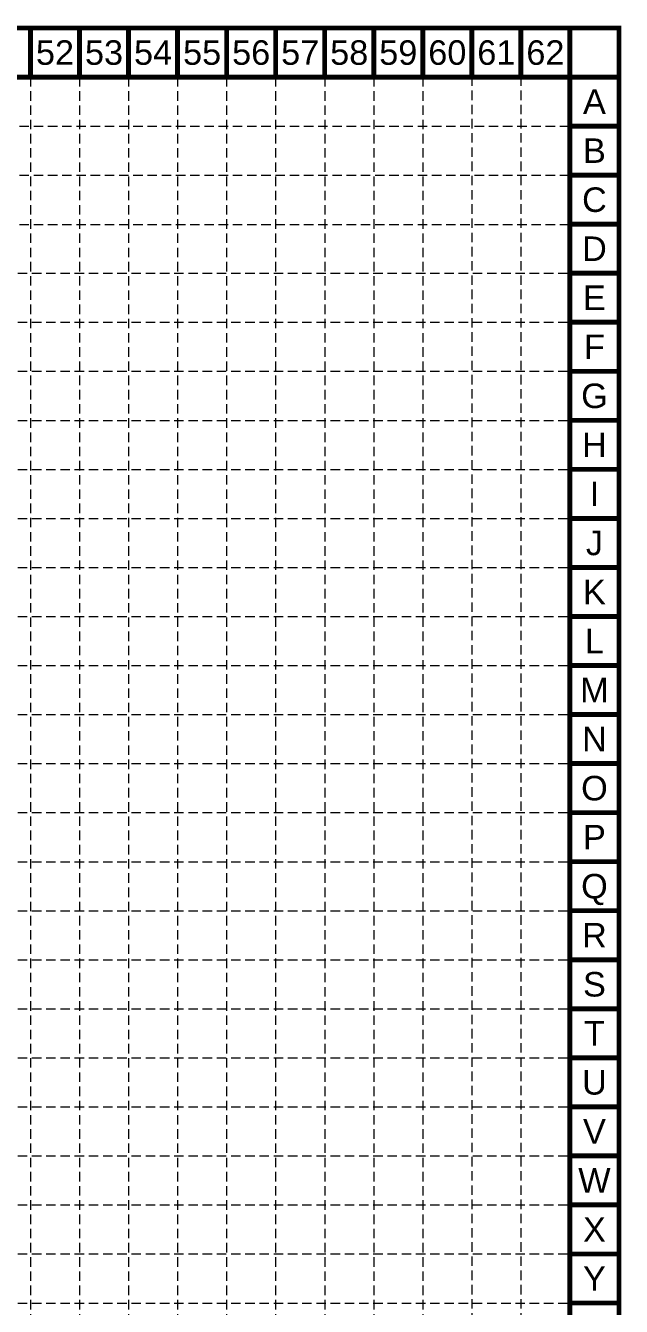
# Model space of a CAD drawing. Header units: inches. Extents: x 3477 to 7207, y 2621 to 4955.
# Drawn here: x 6500 to 7207, y 3435 to 4955 of the extents above; entities that cross this region are included whole.
import ezdxf
from ezdxf.enums import TextEntityAlignment as Align

# ---------------------------------------------------------------- set-up
doc = ezdxf.new("R2010")
doc.units = ezdxf.units.IN
doc.header["$MEASUREMENT"] = 0
doc.linetypes.add('HIDDEN', pattern=[0.375, 0.25, -0.125])
doc.layers.add('BASE', color=7, linetype='Continuous')
doc.layers.add('GRID', color=254, linetype='HIDDEN')
doc.styles.get("Standard").update_dxf_attribs({"font": 'ARIAL.TTF'})

msp = doc.modelspace()

# ---------------------------------------------------------------- linework, layer by layer
at = {"layer": 'BASE', "color": 9}
msp.add_line((7146.2, 4893.8), (7146.2, 2682.2), dxfattribs=at)
at = {"layer": 'BASE', "const_width": 5.82}
for points in [[(3479.6, 2624), (7204.4, 2624), (7204.4, 4952), (3479.6, 4952)], [(3537.8, 2682.2), (7146.2, 2682.2), (7146.2, 4893.8), (3537.8, 4893.8)]]:
    msp.add_lwpolyline(points, close=True, dxfattribs=at)
for points in [[(6506, 4893.8), (6506, 4952)], [(6564.2, 4893.8), (6564.2, 4952)], [(6622.4, 4893.8), (6622.4, 4952)], [(6680.6, 4893.8), (6680.6, 4952)], [(6738.8, 4893.8), (6738.8, 4952)], [(6797, 4893.8), (6797, 4952)], [(6855.2, 4893.8), (6855.2, 4952)], [(6913.4, 4893.8), (6913.4, 4952)], [(6971.6, 4893.8), (6971.6, 4952)], [(7029.8, 4893.8), (7029.8, 4952)], [(7088, 4893.8), (7088, 4952)], [(7146.2, 4893.8), (7146.2, 4952)], [(7204.4, 4893.8), (7204.4, 4952)], [(7204.4, 4893.8), (7146.2, 4893.8)], [(7204.4, 4835.6), (7146.2, 4835.6)], [(7204.4, 4777.4), (7146.2, 4777.4)], [(7204.4, 4719.2), (7146.2, 4719.2)], [(7204.4, 4661), (7146.2, 4661)], [(7204.4, 4602.8), (7146.2, 4602.8)], [(7204.4, 4544.6), (7146.2, 4544.6)], [(7204.4, 4486.4), (7146.2, 4486.4)], [(7204.4, 4428.2), (7146.2, 4428.2)], [(7204.4, 4370), (7146.2, 4370)], [(7204.4, 4311.8), (7146.2, 4311.8)], [(7204.4, 4253.6), (7146.2, 4253.6)], [(7204.4, 4195.4), (7146.2, 4195.4)], [(7204.4, 4137.2), (7146.2, 4137.2)], [(7204.4, 4079), (7146.2, 4079)], [(7204.4, 4020.8), (7146.2, 4020.8)], [(7204.4, 3962.6), (7146.2, 3962.6)], [(7204.4, 3904.4), (7146.2, 3904.4)], [(7204.4, 3846.2), (7146.2, 3846.2)], [(7204.4, 3788), (7146.2, 3788)], [(7204.4, 3729.8), (7146.2, 3729.8)], [(7204.4, 3671.6), (7146.2, 3671.6)], [(7204.4, 3613.4), (7146.2, 3613.4)], [(7204.4, 3555.2), (7146.2, 3555.2)], [(7204.4, 3497), (7146.2, 3497)], [(7204.4, 3438.8), (7146.2, 3438.8)]]:
    msp.add_lwpolyline(points, dxfattribs=at)
at = {"layer": 'GRID', "color": 252, "linetype": 'HIDDEN', "lineweight": 0, "ltscale": 45}
for p, q in [((7029.7, 4894.7), (7029.7, 2856.5)), ((7087.9, 4894.7), (7087.9, 2856.5)), ((6506, 4893.8), (6506, 2856.5)), ((6564.2, 4893.8), (6564.2, 2856.5)), ((6622.4, 4893.8), (6622.4, 2856.5)), ((6680.6, 4893.8), (6680.6, 2856.5)), ((6738.8, 4893.8), (6738.8, 2856.5)), ((6797, 4893.8), (6797, 2856.5)), ((6855.2, 4893.8), (6855.2, 2856.5)), ((6913.4, 4893.8), (6913.4, 2856.5)), ((6971.6, 4893.8), (6971.6, 2856.5)), ((3539.9, 4835.4), (7148.3, 4835.4)), ((3539.9, 4777.2), (7148.3, 4777.2)), ((3539.9, 4719), (7148.3, 4719)), ((3537.8, 4661), (7146.2, 4661)), ((3537.8, 4602.8), (7146.2, 4602.8)), ((3537.8, 4544.6), (7146.2, 4544.6)), ((3537.8, 4486.4), (7146.2, 4486.4)), ((3537.8, 4428.2), (7146.2, 4428.2)), ((3537.8, 4370), (7146.2, 4370)), ((3537.8, 4311.8), (7146.2, 4311.8)), ((3537.8, 4253.6), (7146.2, 4253.6)), ((3537.8, 4195.4), (7146.2, 4195.4)), ((3537.8, 4137.2), (7146.2, 4137.2)), ((3537.8, 4079), (7146.2, 4079)), ((3537.8, 4020.8), (7146.2, 4020.8)), ((3537.8, 3962.6), (7146.2, 3962.6)), ((3537.8, 3904.4), (7146.2, 3904.4)), ((3537.8, 3846.2), (7146.2, 3846.2)), ((3537.8, 3788), (7146.2, 3788)), ((3537.8, 3729.8), (7146.2, 3729.8)), ((3537.8, 3671.6), (7146.2, 3671.6)), ((3537.8, 3613.4), (7146.2, 3613.4)), ((3537.8, 3555.2), (7146.2, 3555.2)), ((3537.8, 3497), (7146.2, 3497)), ((3537.8, 3438.8), (7146.2, 3438.8))]:
    msp.add_line(p, q, dxfattribs=at)

# ---------------------------------------------------------------- texts
at = {"layer": 'BASE'}
for s, p in [('52', (6535.1, 4922.9)), ('53', (6593.3, 4922.9)), ('54', (6651.5, 4922.9)), ('55', (6709.7, 4922.9)), ('56', (6767.9, 4922.9)), ('57', (6826.1, 4922.9)), ('58', (6884.3, 4922.9)), ('59', (6942.5, 4922.9)), ('60', (7000.7, 4922.9)), ('61', (7058.9, 4922.9)), ('62', (7117.1, 4922.9)), ('A', (7175.3, 4864.7)), ('B', (7175.3, 4806.5)), ('C', (7175.3, 4748.3)), ('D', (7175.3, 4690.1)), ('E', (7175.3, 4631.9)), ('F', (7175.3, 4573.7)), ('G', (7175.3, 4515.5)), ('H', (7175.3, 4457.3)), ('I', (7175.3, 4399.1)), ('J', (7175.3, 4340.9)), ('K', (7175.3, 4282.7)), ('L', (7175.3, 4224.5)), ('M', (7175.3, 4166.3)), ('N', (7175.3, 4108.1)), ('O', (7175.3, 4049.9)), ('P', (7175.3, 3991.7)), ('Q', (7175.3, 3933.5)), ('R', (7175.3, 3875.3)), ('S', (7175.3, 3817.1)), ('T', (7175.3, 3758.9)), ('U', (7175.3, 3700.7)), ('V', (7175.3, 3642.5)), ('W', (7175.3, 3584.3)), ('X', (7175.3, 3526.1)), ('Y', (7175.3, 3467.9))]:
    msp.add_text(s, height=29.1, dxfattribs=at).set_placement(p, align=Align.MIDDLE_CENTER)

doc.saveas('drawing.dxf')
